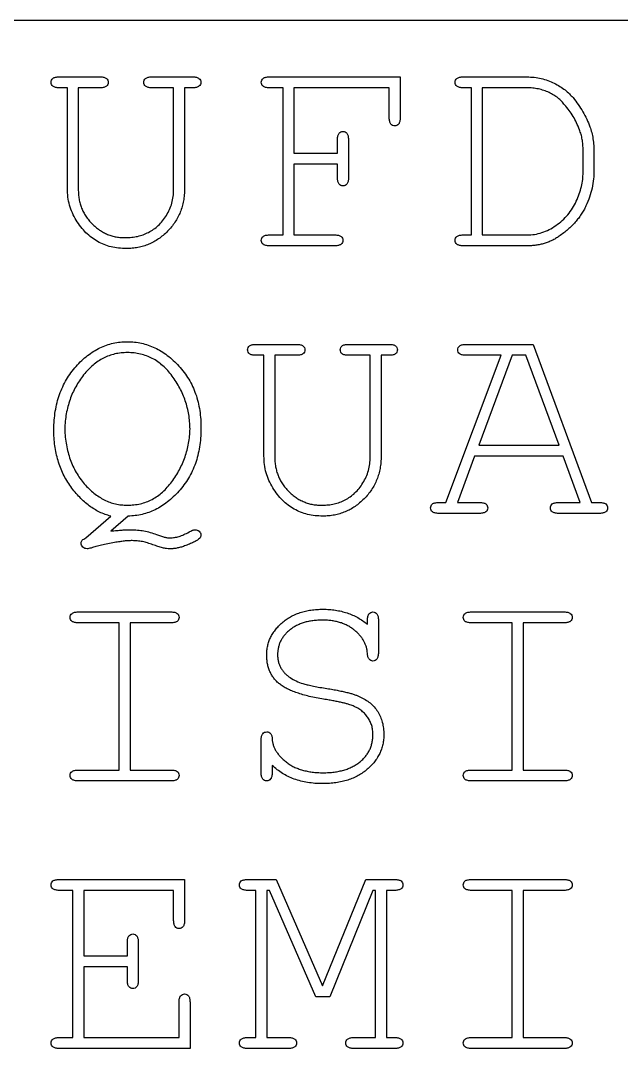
# Model space of a CAD drawing. Header units: millimetres. Extents: x -1 to 183, y -1 to 134.
# Drawn here: x 41.7 to 84.4, y 61 to 134 of the extents above; entities that cross this region are included whole.
import ezdxf

# ---------------------------------------------------------------- set-up
doc = ezdxf.new("R2010")
doc.units = ezdxf.units.MM

msp = doc.modelspace()

# ---------------------------------------------------------------- linework, layer by layer
at = {"color": 7, "linetype": 'Continuous', "lineweight": 25}
for p, q in [((183, 134), (-1, 134)), ((44.442, 130), (47.345, 130)), ((51.023, 130), (53.926, 130)), ((59.374, 130), (68.665, 130)), ((68.665, 130), (68.665, 127.097)), ((73.145, 130), (77.669, 130)), ((45.023, 129.226), (44.442, 129.226)), ((45.023, 122.061), (45.023, 129.226)), ((45.797, 129.226), (45.797, 122.007)), ((47.345, 129.226), (45.797, 129.226)), ((52.571, 129.226), (51.023, 129.226)), ((52.571, 122.007), (52.571, 129.226)), ((53.345, 129.226), (53.345, 122.061)), ((53.926, 129.226), (53.345, 129.226)), ((60.342, 129.226), (59.374, 129.226)), ((60.342, 118.774), (60.342, 129.226)), ((61.116, 129.226), (61.116, 124.581)), ((67.89, 129.226), (61.116, 129.226)), ((67.89, 127.097), (67.89, 129.226)), ((73.726, 129.226), (73.145, 129.226)), ((73.726, 118.774), (73.726, 129.226)), ((74.5, 129.226), (74.5, 118.774)), ((77.669, 129.226), (74.5, 129.226)), ((64.213, 124.581), (64.213, 125.548)), ((64.987, 125.548), (64.987, 122.839)), ((61.116, 124.581), (64.213, 124.581)), ((81.661, 123.208), (81.661, 124.792)), ((82.435, 124.596), (82.435, 123.404)), ((61.116, 123.806), (61.116, 118.774)), ((64.213, 123.806), (61.116, 123.806)), ((64.213, 122.839), (64.213, 123.806)), ((59.374, 118.774), (60.342, 118.774)), ((61.116, 118.774), (64.019, 118.774)), ((73.145, 118.774), (73.726, 118.774)), ((74.5, 118.774), (77.669, 118.774)), ((64.019, 118), (59.374, 118)), ((77.669, 118), (73.145, 118)), ((58.406, 111), (61.31, 111)), ((64.987, 111), (67.89, 111)), ((73.339, 111), (78.12, 111)), ((78.12, 111), (82.269, 99.774)), ((58.987, 110.226), (58.406, 110.226)), ((58.987, 103.061), (58.987, 110.226)), ((59.761, 110.226), (59.761, 103.007)), ((61.31, 110.226), (59.761, 110.226)), ((66.535, 110.226), (64.987, 110.226)), ((66.535, 103.007), (66.535, 110.226)), ((67.31, 110.226), (67.31, 103.061)), ((67.89, 110.226), (67.31, 110.226)), ((71.92, 99.774), (75.828, 110.226)), ((75.828, 110.226), (73.339, 110.226)), ((76.629, 110.226), (74.246, 103.839)), ((77.597, 110.226), (76.629, 110.226)), ((79.959, 103.839), (77.597, 110.226)), ((74.246, 103.839), (79.959, 103.839)), ((73.956, 103.065), (72.728, 99.774)), ((80.243, 103.065), (73.956, 103.065)), ((81.459, 99.774), (80.243, 103.065)), ((71.403, 99.774), (71.92, 99.774)), ((72.728, 99.774), (74.306, 99.774)), ((79.919, 99.774), (81.459, 99.774)), ((82.269, 99.774), (82.823, 99.774)), ((46.323, 97.258), (48.098, 98.806)), ((49.338, 98.806), (48.119, 97.742)), ((74.306, 99), (71.403, 99)), ((82.823, 99), (79.919, 99)), ((45.797, 92), (52.377, 92)), ((73.726, 92), (80.306, 92)), ((66.342, 91.129), (66.342, 91.419)), ((67.116, 91.401), (67.116, 89.115)), ((48.7, 91.226), (45.797, 91.226)), ((48.7, 80.774), (48.7, 91.226)), ((49.474, 91.226), (49.474, 80.774)), ((52.377, 91.226), (49.474, 91.226)), ((76.629, 91.226), (73.726, 91.226)), ((76.629, 80.774), (76.629, 91.226)), ((77.403, 91.226), (77.403, 80.774)), ((80.306, 91.226), (77.403, 91.226)), ((58.794, 80.566), (58.794, 82.909)), ((59.568, 81.104), (59.568, 80.596)), ((45.797, 80.774), (48.7, 80.774)), ((49.474, 80.774), (52.377, 80.774)), ((73.726, 80.774), (76.629, 80.774)), ((77.403, 80.774), (80.306, 80.774)), ((52.377, 80), (45.797, 80)), ((80.306, 80), (73.726, 80)), ((44.442, 73), (53.345, 73)), ((53.345, 73), (53.345, 70.097)), ((57.826, 73), (59.861, 73)), ((59.861, 73), (63.148, 65.455)), ((63.148, 65.455), (66.218, 73)), ((66.218, 73), (68.277, 73)), ((73.726, 73), (80.306, 73)), ((45.41, 72.226), (44.442, 72.226)), ((45.41, 61.774), (45.41, 72.226)), ((46.184, 72.226), (46.184, 67.581)), ((52.571, 72.226), (46.184, 72.226)), ((52.571, 70.097), (52.571, 72.226)), ((58.406, 72.226), (57.826, 72.226)), ((58.406, 61.774), (58.406, 72.226)), ((59.181, 72.226), (59.181, 61.774)), ((59.374, 72.226), (59.181, 72.226)), ((62.665, 64.677), (59.374, 72.226)), ((66.729, 72.226), (63.656, 64.677)), ((66.923, 72.226), (66.729, 72.226)), ((66.923, 61.774), (66.923, 72.226)), ((67.697, 72.226), (67.697, 61.774)), ((68.277, 72.226), (67.697, 72.226)), ((76.629, 72.226), (73.726, 72.226)), ((76.629, 61.774), (76.629, 72.226)), ((77.403, 72.226), (77.403, 61.774)), ((80.306, 72.226), (77.403, 72.226)), ((49.281, 67.581), (49.281, 68.548)), ((50.055, 68.548), (50.055, 65.839)), ((46.184, 67.581), (49.281, 67.581)), ((46.184, 66.806), (46.184, 61.774)), ((49.281, 66.806), (46.184, 66.806)), ((49.281, 65.839), (49.281, 66.806)), ((52.958, 61.774), (52.958, 64.29)), ((53.732, 64.29), (53.732, 61)), ((63.656, 64.677), (62.665, 64.677)), ((44.442, 61.774), (45.41, 61.774)), ((46.184, 61.774), (52.958, 61.774)), ((57.826, 61.774), (58.406, 61.774)), ((59.181, 61.774), (60.729, 61.774)), ((65.374, 61.774), (66.923, 61.774)), ((67.697, 61.774), (68.277, 61.774)), ((73.726, 61.774), (76.629, 61.774)), ((77.403, 61.774), (80.306, 61.774)), ((53.732, 61), (44.442, 61)), ((60.729, 61), (57.826, 61)), ((68.277, 61), (65.374, 61)), ((80.306, 61), (73.726, 61))]:
    msp.add_line(p, q, dxfattribs=at)
for points, knots in [([(44.006, 129.909), (44.03, 129.923), (44.084, 129.955), (44.183, 129.983), (44.305, 129.996), (44.393, 129.999), (44.442, 130)], [0, 0, 0, 0, 0.183017, 0.414226, 0.67787, 1, 1, 1, 1]), ([(47.345, 130), (47.394, 129.999), (47.483, 129.998), (47.606, 129.977), (47.708, 129.945), (47.812, 129.886), (47.908, 129.776), (47.92, 129.667), (47.926, 129.613)], [0, 0, 0, 0, 0.184871, 0.341136, 0.474994, 0.590503, 0.795468, 1, 1, 1, 1]), ([(50.442, 129.613), (50.448, 129.667), (50.46, 129.775), (50.553, 129.887), (50.657, 129.945), (50.761, 129.976), (50.885, 129.998), (50.974, 129.999), (51.023, 130)], [0, 0, 0, 0, 0.204282, 0.406566, 0.521934, 0.65928, 0.815354, 1, 1, 1, 1]), ([(53.926, 130), (53.974, 129.999), (54.064, 129.998), (54.187, 129.977), (54.289, 129.945), (54.393, 129.886), (54.489, 129.776), (54.501, 129.667), (54.506, 129.613)], [0, 0, 0, 0, 0.184871, 0.341136, 0.474994, 0.590503, 0.795468, 1, 1, 1, 1]), ([(58.948, 129.909), (58.971, 129.923), (59.021, 129.955), (59.118, 129.984), (59.239, 129.996), (59.327, 129.999), (59.374, 130)], [0, 0, 0, 0, 0.180528, 0.403103, 0.678554, 1, 1, 1, 1]), ([(72.565, 129.613), (72.571, 129.667), (72.582, 129.775), (72.675, 129.887), (72.78, 129.945), (72.883, 129.976), (73.007, 129.998), (73.097, 129.999), (73.145, 130)], [0, 0, 0, 0, 0.204282, 0.406566, 0.521934, 0.65928, 0.815354, 1, 1, 1, 1]), ([(77.669, 130), (77.843, 129.995), (78.185, 129.986), (78.684, 129.898), (79.16, 129.756), (79.604, 129.559), (80.01, 129.327), (80.375, 129.082), (80.687, 128.816), (80.861, 128.619), (80.945, 128.524)], [0, 0, 0, 0, 0.140626, 0.2764656, 0.4094911, 0.5414701, 0.6690731, 0.7877405, 0.8977317, 1, 1, 1, 1]), ([(43.861, 129.613), (43.868, 129.67), (43.881, 129.786), (43.964, 129.868), (44.006, 129.909)], [0, 0, 0, 0, 0.493165, 1, 1, 1, 1]), ([(44.442, 129.226), (44.393, 129.226), (44.304, 129.227), (44.18, 129.25), (44.077, 129.281), (43.972, 129.339), (43.879, 129.451), (43.867, 129.559), (43.861, 129.613)], [0, 0, 0, 0, 0.184646, 0.34072, 0.478066, 0.593434, 0.795718, 1, 1, 1, 1]), ([(47.926, 129.613), (47.92, 129.559), (47.908, 129.45), (47.812, 129.34), (47.708, 129.281), (47.606, 129.249), (47.483, 129.228), (47.394, 129.226), (47.345, 129.226)], [0, 0, 0, 0, 0.204532, 0.409497, 0.525006, 0.658864, 0.815129, 1, 1, 1, 1]), ([(51.023, 129.226), (50.974, 129.226), (50.885, 129.227), (50.761, 129.25), (50.657, 129.281), (50.553, 129.339), (50.46, 129.451), (50.448, 129.559), (50.442, 129.613)], [0, 0, 0, 0, 0.184646, 0.34072, 0.478066, 0.593434, 0.795718, 1, 1, 1, 1]), ([(54.506, 129.613), (54.501, 129.559), (54.489, 129.45), (54.393, 129.34), (54.289, 129.281), (54.187, 129.249), (54.064, 129.228), (53.974, 129.226), (53.926, 129.226)], [0, 0, 0, 0, 0.204532, 0.409497, 0.525006, 0.658864, 0.815129, 1, 1, 1, 1]), ([(58.794, 129.613), (58.801, 129.67), (58.816, 129.788), (58.903, 129.868), (58.948, 129.909)], [0, 0, 0, 0, 0.488586, 1, 1, 1, 1]), ([(59.374, 129.226), (59.326, 129.226), (59.236, 129.227), (59.112, 129.25), (59.009, 129.281), (58.904, 129.339), (58.811, 129.451), (58.8, 129.559), (58.794, 129.613)], [0, 0, 0, 0, 0.184646, 0.34072, 0.478066, 0.593434, 0.795718, 1, 1, 1, 1]), ([(73.145, 129.226), (73.097, 129.226), (73.007, 129.227), (72.883, 129.25), (72.78, 129.281), (72.675, 129.339), (72.582, 129.451), (72.571, 129.559), (72.565, 129.613)], [0, 0, 0, 0, 0.184646, 0.34072, 0.478066, 0.593434, 0.795718, 1, 1, 1, 1]), ([(80.343, 128.004), (80.276, 128.093), (80.14, 128.274), (79.879, 128.507), (79.579, 128.716), (79.238, 128.894), (78.871, 129.043), (78.483, 129.148), (78.081, 129.214), (77.808, 129.222), (77.669, 129.226)], [0, 0, 0, 0, 0.1094016, 0.2224675, 0.3422025, 0.4691492, 0.5995995, 0.7312668, 0.8638877, 1, 1, 1, 1]), ([(80.945, 128.524), (81.071, 128.361), (81.321, 128.039), (81.645, 127.527), (81.923, 127.004), (82.071, 126.641), (82.145, 126.462)], [0, 0, 0, 0, 0.258747, 0.510148, 0.756871, 1, 1, 1, 1]), ([(81.401, 126.244), (81.336, 126.411), (81.208, 126.739), (80.958, 127.198), (80.677, 127.625), (80.454, 127.878), (80.343, 128.004)], [0, 0, 0, 0, 0.259716, 0.510384, 0.757067, 1, 1, 1, 1]), ([(68.283, 126.516), (68.229, 126.522), (68.121, 126.535), (68.008, 126.627), (67.944, 126.731), (67.915, 126.835), (67.892, 126.959), (67.891, 127.048), (67.89, 127.097)], [0, 0, 0, 0, 0.203271, 0.407546, 0.524301, 0.660967, 0.816269, 1, 1, 1, 1]), ([(68.665, 127.097), (68.664, 127.048), (68.663, 126.959), (68.64, 126.835), (68.61, 126.731), (68.547, 126.629), (68.441, 126.534), (68.336, 126.522), (68.283, 126.516)], [0, 0, 0, 0, 0.186233, 0.34365, 0.482177, 0.600522, 0.80154, 1, 1, 1, 1]), ([(82.145, 126.462), (82.19, 126.325), (82.284, 126.044), (82.37, 125.592), (82.426, 125.105), (82.432, 124.769), (82.435, 124.596)], [0, 0, 0, 0, 0.226854, 0.469092, 0.725704, 1, 1, 1, 1]), ([(64.213, 125.548), (64.213, 125.597), (64.215, 125.686), (64.237, 125.809), (64.268, 125.912), (64.331, 126.015), (64.442, 126.111), (64.552, 126.123), (64.606, 126.129)], [0, 0, 0, 0, 0.183961, 0.339457, 0.472656, 0.589556, 0.796475, 1, 1, 1, 1]), ([(64.606, 126.129), (64.659, 126.123), (64.765, 126.111), (64.869, 126.013), (64.932, 125.912), (64.963, 125.809), (64.985, 125.686), (64.987, 125.597), (64.987, 125.548)], [0, 0, 0, 0, 0.1986974, 0.4024478, 0.5209337, 0.6559392, 0.8135439, 1, 1, 1, 1]), ([(81.661, 124.792), (81.659, 124.925), (81.654, 125.183), (81.604, 125.559), (81.525, 125.913), (81.442, 126.135), (81.401, 126.244)], [0, 0, 0, 0, 0.267183, 0.522, 0.764736, 1, 1, 1, 1]), ([(82.435, 123.404), (82.428, 123.185), (82.414, 122.748), (82.304, 122.098), (82.125, 121.458), (81.916, 120.938), (81.714, 120.531), (81.533, 120.237), (81.331, 119.951), (81.107, 119.672), (80.853, 119.411), (80.582, 119.152), (80.281, 118.908), (80.069, 118.755), (79.962, 118.677)], [0, 0, 0, 0, 0.1181743, 0.2355464, 0.3546788, 0.4759462, 0.5374695, 0.5992038, 0.6624147, 0.7261914, 0.7915728, 0.858886, 0.9284394, 1, 1, 1, 1]), ([(64.606, 122.258), (64.552, 122.264), (64.443, 122.276), (64.331, 122.369), (64.267, 122.473), (64.237, 122.577), (64.214, 122.701), (64.213, 122.79), (64.213, 122.839)], [0, 0, 0, 0, 0.203271, 0.407546, 0.524301, 0.660967, 0.816269, 1, 1, 1, 1]), ([(64.987, 122.839), (64.987, 122.79), (64.986, 122.701), (64.963, 122.577), (64.933, 122.473), (64.87, 122.371), (64.764, 122.276), (64.658, 122.264), (64.606, 122.258)], [0, 0, 0, 0, 0.186233, 0.34365, 0.482177, 0.600522, 0.80154, 1, 1, 1, 1]), ([(77.669, 118.774), (77.852, 118.782), (78.214, 118.798), (78.744, 118.933), (79.257, 119.141), (79.741, 119.438), (80.188, 119.794), (80.584, 120.204), (80.919, 120.664), (81.185, 121.165), (81.394, 121.684), (81.547, 122.199), (81.643, 122.706), (81.655, 123.042), (81.661, 123.208)], [0, 0, 0, 0, 0.082887, 0.164617, 0.247997, 0.334289, 0.421833, 0.507875, 0.593001, 0.680094, 0.765773, 0.847125, 0.924569, 1, 1, 1, 1]), ([(49.208, 117.806), (49.021, 117.812), (48.656, 117.822), (48.125, 117.918), (47.627, 118.077), (47.159, 118.294), (46.728, 118.583), (46.327, 118.931), (45.964, 119.347), (45.638, 119.818), (45.36, 120.332), (45.168, 120.887), (45.044, 121.465), (45.03, 121.861), (45.023, 122.061)], [0, 0, 0, 0, 0.084305, 0.164729, 0.242583, 0.319528, 0.397019, 0.47604, 0.558572, 0.645543, 0.734089, 0.821448, 0.909708, 1, 1, 1, 1]), ([(45.797, 122.007), (45.797, 121.89), (45.799, 121.659), (45.842, 121.319), (45.918, 120.993), (46.025, 120.681), (46.16, 120.379), (46.335, 120.094), (46.539, 119.821), (46.769, 119.562), (47.025, 119.329), (47.293, 119.121), (47.578, 118.952), (47.872, 118.812), (48.179, 118.702), (48.498, 118.626), (48.83, 118.582), (49.055, 118.581), (49.169, 118.581)], [0, 0, 0, 0, 0.065364, 0.128944, 0.19084, 0.252118, 0.313375, 0.375299, 0.438501, 0.503524, 0.568509, 0.6316, 0.692751, 0.753223, 0.813622, 0.874422, 0.936325, 1, 1, 1, 1]), ([(49.169, 118.581), (49.312, 118.585), (49.595, 118.595), (50.01, 118.666), (50.409, 118.785), (50.792, 118.951), (51.155, 119.169), (51.488, 119.446), (51.791, 119.778), (52.061, 120.16), (52.287, 120.582), (52.453, 121.036), (52.552, 121.514), (52.564, 121.841), (52.571, 122.007)], [0, 0, 0, 0, 0.079893, 0.157375, 0.234155, 0.311383, 0.389513, 0.468917, 0.552011, 0.63945, 0.729163, 0.817661, 0.907668, 1, 1, 1, 1]), ([(53.345, 122.061), (53.342, 121.914), (53.336, 121.624), (53.275, 121.198), (53.184, 120.789), (53.05, 120.399), (52.876, 120.029), (52.665, 119.676), (52.421, 119.339), (52.137, 119.027), (51.829, 118.743), (51.503, 118.492), (51.16, 118.278), (50.8, 118.106), (50.424, 117.972), (50.033, 117.875), (49.625, 117.816), (49.348, 117.81), (49.208, 117.806)], [0, 0, 0, 0, 0.066836, 0.131457, 0.194812, 0.256721, 0.318313, 0.380047, 0.442898, 0.507018, 0.571108, 0.632768, 0.693566, 0.753918, 0.813668, 0.87446, 0.936363, 1, 1, 1, 1]), ([(58.794, 118.387), (58.8, 118.441), (58.811, 118.549), (58.904, 118.661), (59.009, 118.719), (59.112, 118.75), (59.236, 118.773), (59.326, 118.774), (59.374, 118.774)], [0, 0, 0, 0, 0.2042822, 0.4065661, 0.5219336, 0.6592799, 0.8153543, 1, 1, 1, 1]), ([(59.374, 118), (59.326, 118.001), (59.236, 118.001), (59.113, 118.024), (59.008, 118.054), (58.905, 118.118), (58.813, 118.229), (58.8, 118.335), (58.794, 118.387)], [0, 0, 0, 0, 0.185116, 0.341587, 0.479283, 0.596917, 0.802731, 1, 1, 1, 1]), ([(64.019, 118.774), (64.068, 118.774), (64.157, 118.772), (64.28, 118.751), (64.382, 118.719), (64.486, 118.66), (64.583, 118.55), (64.594, 118.441), (64.6, 118.387)], [0, 0, 0, 0, 0.184871, 0.341136, 0.474994, 0.590503, 0.795468, 1, 1, 1, 1]), ([(64.6, 118.387), (64.594, 118.335), (64.581, 118.228), (64.486, 118.118), (64.383, 118.055), (64.28, 118.024), (64.157, 118.002), (64.068, 118.001), (64.019, 118)], [0, 0, 0, 0, 0.197517, 0.405997, 0.523779, 0.657983, 0.814651, 1, 1, 1, 1]), ([(72.565, 118.387), (72.571, 118.441), (72.582, 118.549), (72.675, 118.661), (72.78, 118.719), (72.883, 118.75), (73.007, 118.773), (73.097, 118.774), (73.145, 118.774)], [0, 0, 0, 0, 0.204282, 0.406566, 0.521934, 0.65928, 0.815354, 1, 1, 1, 1]), ([(73.145, 118), (73.097, 118.001), (73.007, 118.001), (72.884, 118.024), (72.779, 118.054), (72.676, 118.118), (72.584, 118.229), (72.571, 118.335), (72.565, 118.387)], [0, 0, 0, 0, 0.185116, 0.341587, 0.479283, 0.596917, 0.802731, 1, 1, 1, 1]), ([(79.962, 118.677), (79.879, 118.624), (79.713, 118.516), (79.45, 118.377), (79.176, 118.263), (78.895, 118.164), (78.602, 118.094), (78.3, 118.037), (77.987, 118.008), (77.776, 118.003), (77.669, 118)], [0, 0, 0, 0, 0.122045, 0.244674, 0.366407, 0.48896, 0.612264, 0.738874, 0.867822, 1, 1, 1, 1]), ([(44.055, 104.94), (44.061, 105.165), (44.074, 105.605), (44.154, 106.248), (44.282, 106.86), (44.451, 107.443), (44.678, 107.991), (44.947, 108.51), (45.27, 108.995), (45.634, 109.446), (46.029, 109.854), (46.446, 110.211), (46.878, 110.516), (47.33, 110.761), (47.794, 110.958), (48.276, 111.093), (48.773, 111.179), (49.11, 111.189), (49.281, 111.194)], [0, 0, 0, 0, 0.0746069, 0.1459933, 0.2146233, 0.2815625, 0.3469177, 0.4110513, 0.475198, 0.5396097, 0.6029538, 0.663168, 0.7214889, 0.7778778, 0.8333077, 0.8882152, 0.9434361, 1, 1, 1, 1]), ([(49.281, 111.194), (49.451, 111.188), (49.79, 111.178), (50.289, 111.094), (50.772, 110.956), (51.242, 110.769), (51.693, 110.52), (52.132, 110.223), (52.552, 109.866), (52.954, 109.463), (53.329, 109.022), (53.649, 108.536), (53.924, 108.024), (54.145, 107.479), (54.315, 106.902), (54.431, 106.294), (54.504, 105.657), (54.506, 105.222), (54.506, 105)], [0, 0, 0, 0, 0.0567196, 0.1124231, 0.1678041, 0.223442, 0.2802803, 0.338657, 0.3995481, 0.4630595, 0.5277692, 0.5918133, 0.6559835, 0.7207713, 0.7871569, 0.8554482, 0.9262493, 1, 1, 1, 1]), ([(57.971, 110.909), (57.995, 110.923), (58.048, 110.955), (58.148, 110.983), (58.27, 110.996), (58.358, 110.999), (58.406, 111)], [0, 0, 0, 0, 0.183017, 0.414226, 0.67787, 1, 1, 1, 1]), ([(61.31, 111), (61.358, 110.999), (61.448, 110.998), (61.571, 110.977), (61.673, 110.945), (61.777, 110.886), (61.873, 110.776), (61.885, 110.667), (61.89, 110.613)], [0, 0, 0, 0, 0.184871, 0.341136, 0.474994, 0.590503, 0.795468, 1, 1, 1, 1]), ([(64.406, 110.613), (64.412, 110.667), (64.424, 110.775), (64.517, 110.887), (64.622, 110.945), (64.725, 110.976), (64.849, 110.998), (64.939, 110.999), (64.987, 111)], [0, 0, 0, 0, 0.2042822, 0.4065661, 0.5219336, 0.6592799, 0.8153543, 1, 1, 1, 1]), ([(67.89, 111), (67.939, 110.999), (68.028, 110.998), (68.151, 110.977), (68.253, 110.945), (68.357, 110.886), (68.454, 110.776), (68.465, 110.667), (68.471, 110.613)], [0, 0, 0, 0, 0.184871, 0.341136, 0.474994, 0.590503, 0.795468, 1, 1, 1, 1]), ([(72.758, 110.613), (72.764, 110.667), (72.776, 110.775), (72.869, 110.887), (72.974, 110.945), (73.077, 110.976), (73.201, 110.998), (73.29, 110.999), (73.339, 111)], [0, 0, 0, 0, 0.204282, 0.406566, 0.521934, 0.65928, 0.815354, 1, 1, 1, 1]), ([(49.281, 110.419), (49.13, 110.415), (48.832, 110.407), (48.396, 110.328), (47.977, 110.204), (47.577, 110.03), (47.195, 109.805), (46.832, 109.529), (46.488, 109.205), (46.167, 108.833), (45.874, 108.428), (45.612, 108), (45.388, 107.551), (45.199, 107.081), (45.052, 106.588), (44.936, 106.077), (44.86, 105.545), (44.839, 105.184), (44.829, 105)], [0, 0, 0, 0, 0.058241, 0.115287, 0.171103, 0.226865, 0.283899, 0.342135, 0.40316, 0.466792, 0.531905, 0.596368, 0.660953, 0.726113, 0.792173, 0.859783, 0.928782, 1, 1, 1, 1]), ([(53.732, 105), (53.726, 105.173), (53.713, 105.514), (53.649, 106.019), (53.545, 106.51), (53.407, 106.989), (53.227, 107.452), (53.011, 107.902), (52.759, 108.339), (52.472, 108.757), (52.159, 109.147), (51.817, 109.489), (51.447, 109.774), (51.06, 110.013), (50.646, 110.196), (50.212, 110.327), (49.753, 110.403), (49.44, 110.414), (49.281, 110.419)], [0, 0, 0, 0, 0.066664, 0.131803, 0.196245, 0.260309, 0.324149, 0.388053, 0.452759, 0.518844, 0.583598, 0.645537, 0.705187, 0.763542, 0.821055, 0.879188, 0.93839, 1, 1, 1, 1]), ([(57.826, 110.613), (57.832, 110.67), (57.845, 110.786), (57.929, 110.868), (57.971, 110.909)], [0, 0, 0, 0, 0.493165, 1, 1, 1, 1]), ([(58.406, 110.226), (58.358, 110.226), (58.268, 110.227), (58.145, 110.25), (58.041, 110.281), (57.937, 110.339), (57.844, 110.451), (57.832, 110.559), (57.826, 110.613)], [0, 0, 0, 0, 0.184646, 0.34072, 0.478066, 0.593434, 0.795718, 1, 1, 1, 1]), ([(61.89, 110.613), (61.885, 110.559), (61.873, 110.45), (61.777, 110.34), (61.673, 110.281), (61.571, 110.249), (61.448, 110.228), (61.358, 110.226), (61.31, 110.226)], [0, 0, 0, 0, 0.204532, 0.409497, 0.525006, 0.658864, 0.815129, 1, 1, 1, 1]), ([(64.987, 110.226), (64.939, 110.226), (64.849, 110.227), (64.725, 110.25), (64.622, 110.281), (64.517, 110.339), (64.424, 110.451), (64.412, 110.559), (64.406, 110.613)], [0, 0, 0, 0, 0.184646, 0.34072, 0.478066, 0.593434, 0.795718, 1, 1, 1, 1]), ([(68.471, 110.613), (68.465, 110.559), (68.454, 110.45), (68.357, 110.34), (68.253, 110.281), (68.151, 110.249), (68.028, 110.228), (67.939, 110.226), (67.89, 110.226)], [0, 0, 0, 0, 0.204532, 0.409497, 0.525006, 0.658864, 0.815129, 1, 1, 1, 1]), ([(73.339, 110.226), (73.29, 110.226), (73.201, 110.227), (73.077, 110.25), (72.974, 110.281), (72.869, 110.339), (72.776, 110.451), (72.764, 110.559), (72.758, 110.613)], [0, 0, 0, 0, 0.184646, 0.34072, 0.478066, 0.593434, 0.795718, 1, 1, 1, 1]), ([(48.098, 98.806), (47.964, 98.845), (47.695, 98.922), (47.307, 99.089), (46.931, 99.291), (46.57, 99.537), (46.217, 99.816), (45.886, 100.145), (45.56, 100.504), (45.255, 100.902), (44.97, 101.327), (44.726, 101.782), (44.519, 102.257), (44.349, 102.752), (44.216, 103.269), (44.124, 103.808), (44.064, 104.367), (44.058, 104.747), (44.055, 104.94)], [0, 0, 0, 0, 0.053017, 0.106305, 0.160366, 0.215367, 0.272395, 0.331256, 0.392639, 0.456625, 0.521945, 0.587333, 0.652608, 0.718716, 0.786443, 0.855368, 0.926702, 1, 1, 1, 1]), ([(44.829, 105), (44.839, 104.805), (44.859, 104.423), (44.939, 103.865), (45.057, 103.334), (45.21, 102.83), (45.403, 102.353), (45.639, 101.907), (45.908, 101.484), (46.215, 101.094), (46.549, 100.743), (46.896, 100.431), (47.262, 100.17), (47.638, 99.953), (48.028, 99.784), (48.433, 99.666), (48.853, 99.595), (49.137, 99.585), (49.281, 99.581)], [0, 0, 0, 0, 0.075457, 0.147945, 0.217884, 0.285625, 0.351761, 0.416494, 0.480877, 0.545334, 0.608246, 0.668208, 0.725798, 0.781536, 0.835881, 0.889946, 0.94452, 1, 1, 1, 1]), ([(49.281, 99.581), (49.438, 99.586), (49.748, 99.597), (50.202, 99.673), (50.632, 99.805), (51.041, 99.987), (51.427, 100.223), (51.793, 100.509), (52.131, 100.851), (52.446, 101.237), (52.732, 101.655), (52.983, 102.093), (53.204, 102.542), (53.384, 103.007), (53.528, 103.486), (53.631, 103.979), (53.708, 104.485), (53.724, 104.827), (53.732, 105)], [0, 0, 0, 0, 0.060968, 0.119917, 0.177433, 0.234718, 0.292666, 0.352142, 0.413942, 0.478538, 0.544771, 0.60962, 0.673837, 0.738323, 0.802266, 0.867314, 0.933142, 1, 1, 1, 1]), ([(54.506, 105), (54.502, 104.781), (54.493, 104.351), (54.42, 103.72), (54.296, 103.121), (54.126, 102.549), (53.906, 102.008), (53.635, 101.495), (53.311, 101.017), (52.949, 100.569), (52.553, 100.166), (52.141, 99.807), (51.709, 99.508), (51.265, 99.255), (50.803, 99.062), (50.329, 98.918), (49.838, 98.828), (49.506, 98.814), (49.338, 98.806)], [0, 0, 0, 0, 0.0734563, 0.1442851, 0.2126852, 0.2787189, 0.3441127, 0.4084257, 0.4727876, 0.5377177, 0.6015879, 0.6622757, 0.7208331, 0.7774784, 0.8332687, 0.8883833, 0.9437226, 1, 1, 1, 1]), ([(63.173, 98.806), (62.986, 98.812), (62.621, 98.822), (62.089, 98.918), (61.592, 99.077), (61.124, 99.294), (60.693, 99.583), (60.291, 99.931), (59.928, 100.347), (59.602, 100.818), (59.325, 101.332), (59.132, 101.887), (59.009, 102.465), (58.994, 102.861), (58.987, 103.061)], [0, 0, 0, 0, 0.0843053, 0.164729, 0.2425834, 0.3195282, 0.3970187, 0.4760399, 0.5585717, 0.6455427, 0.7340886, 0.8214479, 0.9097081, 1, 1, 1, 1]), ([(59.761, 103.007), (59.762, 102.89), (59.763, 102.659), (59.806, 102.319), (59.883, 101.993), (59.989, 101.681), (60.124, 101.379), (60.3, 101.094), (60.503, 100.821), (60.734, 100.562), (60.99, 100.329), (61.258, 100.121), (61.542, 99.952), (61.837, 99.812), (62.143, 99.702), (62.463, 99.626), (62.794, 99.582), (63.019, 99.581), (63.133, 99.581)], [0, 0, 0, 0, 0.065364, 0.128944, 0.19084, 0.252118, 0.313375, 0.375299, 0.438501, 0.503524, 0.568509, 0.6316, 0.692751, 0.753223, 0.813622, 0.874422, 0.936325, 1, 1, 1, 1]), ([(63.133, 99.581), (63.277, 99.585), (63.559, 99.595), (63.975, 99.666), (64.374, 99.785), (64.757, 99.951), (65.119, 100.169), (65.453, 100.446), (65.755, 100.778), (66.026, 101.16), (66.251, 101.582), (66.418, 102.036), (66.516, 102.514), (66.529, 102.841), (66.535, 103.007)], [0, 0, 0, 0, 0.079893, 0.157375, 0.234155, 0.311383, 0.389513, 0.468917, 0.552011, 0.63945, 0.729163, 0.817661, 0.907668, 1, 1, 1, 1]), ([(67.31, 103.061), (67.307, 102.914), (67.301, 102.624), (67.24, 102.198), (67.149, 101.789), (67.014, 101.399), (66.841, 101.029), (66.63, 100.676), (66.386, 100.339), (66.101, 100.027), (65.794, 99.743), (65.467, 99.492), (65.125, 99.278), (64.764, 99.106), (64.388, 98.972), (63.997, 98.875), (63.59, 98.816), (63.313, 98.81), (63.173, 98.806)], [0, 0, 0, 0, 0.0668355, 0.1314573, 0.1948122, 0.2567208, 0.3183126, 0.3800469, 0.4428979, 0.5070176, 0.5711079, 0.6327676, 0.6935662, 0.7539177, 0.8136681, 0.8744599, 0.9363634, 1, 1, 1, 1]), ([(70.823, 99.387), (70.829, 99.441), (70.841, 99.549), (70.933, 99.661), (71.038, 99.719), (71.141, 99.75), (71.265, 99.773), (71.355, 99.774), (71.403, 99.774)], [0, 0, 0, 0, 0.204282, 0.406566, 0.521934, 0.65928, 0.815354, 1, 1, 1, 1]), ([(71.403, 99), (71.355, 99.001), (71.265, 99.001), (71.142, 99.024), (71.037, 99.054), (70.934, 99.118), (70.842, 99.229), (70.829, 99.335), (70.823, 99.387)], [0, 0, 0, 0, 0.185116, 0.341587, 0.479283, 0.596917, 0.802731, 1, 1, 1, 1]), ([(74.306, 99.774), (74.355, 99.774), (74.444, 99.772), (74.567, 99.751), (74.669, 99.719), (74.773, 99.66), (74.87, 99.55), (74.881, 99.441), (74.887, 99.387)], [0, 0, 0, 0, 0.184871, 0.341136, 0.474994, 0.590503, 0.795468, 1, 1, 1, 1]), ([(74.887, 99.387), (74.881, 99.335), (74.868, 99.228), (74.773, 99.118), (74.67, 99.055), (74.567, 99.024), (74.445, 99.002), (74.355, 99.001), (74.306, 99)], [0, 0, 0, 0, 0.197517, 0.405997, 0.523779, 0.657983, 0.814651, 1, 1, 1, 1]), ([(79.339, 99.387), (79.345, 99.441), (79.357, 99.549), (79.45, 99.661), (79.553, 99.719), (79.656, 99.751), (79.78, 99.772), (79.871, 99.773), (79.919, 99.774)], [0, 0, 0, 0, 0.204255, 0.406511, 0.521863, 0.655539, 0.815379, 1, 1, 1, 1]), ([(79.919, 99), (79.871, 99.001), (79.78, 99.002), (79.656, 99.023), (79.553, 99.055), (79.45, 99.118), (79.358, 99.229), (79.345, 99.335), (79.339, 99.387)], [0, 0, 0, 0, 0.18509, 0.345337, 0.479354, 0.596972, 0.802758, 1, 1, 1, 1]), ([(82.823, 99.774), (82.871, 99.774), (82.961, 99.772), (83.084, 99.751), (83.186, 99.719), (83.29, 99.66), (83.386, 99.55), (83.397, 99.441), (83.403, 99.387)], [0, 0, 0, 0, 0.184871, 0.341136, 0.474994, 0.590503, 0.795468, 1, 1, 1, 1]), ([(83.403, 99.387), (83.397, 99.335), (83.384, 99.228), (83.289, 99.118), (83.186, 99.055), (83.083, 99.024), (82.961, 99.002), (82.871, 99.001), (82.823, 99)], [0, 0, 0, 0, 0.197517, 0.405997, 0.523779, 0.657983, 0.814651, 1, 1, 1, 1]), ([(48.119, 97.742), (48.257, 97.757), (48.52, 97.785), (48.896, 97.815), (49.234, 97.835), (49.447, 97.837), (49.547, 97.839)], [0, 0, 0, 0, 0.290966, 0.553809, 0.790786, 1, 1, 1, 1]), ([(49.547, 97.839), (49.699, 97.835), (50.004, 97.827), (50.459, 97.76), (50.91, 97.656), (51.202, 97.552), (51.349, 97.5)], [0, 0, 0, 0, 0.247945, 0.496384, 0.745839, 1, 1, 1, 1]), ([(53.663, 97.678), (53.708, 97.702), (53.79, 97.745), (53.905, 97.797), (53.998, 97.832), (54.056, 97.837), (54.08, 97.839)], [0, 0, 0, 0, 0.339343, 0.618873, 0.837592, 1, 1, 1, 1]), ([(54.08, 97.839), (54.138, 97.834), (54.248, 97.825), (54.39, 97.742), (54.491, 97.615), (54.501, 97.511), (54.506, 97.458)], [0, 0, 0, 0, 0.269241, 0.515946, 0.753295, 1, 1, 1, 1]), ([(45.99, 96.91), (45.995, 96.942), (46.005, 97.012), (46.078, 97.104), (46.184, 97.19), (46.273, 97.234), (46.323, 97.258)], [0, 0, 0, 0, 0.190263, 0.409496, 0.673186, 1, 1, 1, 1]), ([(51.349, 97.5), (51.448, 97.463), (51.631, 97.395), (51.891, 97.32), (52.115, 97.269), (52.254, 97.262), (52.317, 97.258)], [0, 0, 0, 0, 0.314076, 0.584382, 0.812267, 1, 1, 1, 1]), ([(52.317, 97.258), (52.421, 97.264), (52.638, 97.276), (52.967, 97.361), (53.315, 97.491), (53.543, 97.614), (53.663, 97.678)], [0, 0, 0, 0, 0.219548, 0.455433, 0.714154, 1, 1, 1, 1]), ([(54.404, 97.222), (54.357, 97.182), (54.249, 97.089), (54.033, 96.971), (53.752, 96.841), (53.54, 96.757), (53.424, 96.711)], [0, 0, 0, 0, 0.16453, 0.385364, 0.661811, 1, 1, 1, 1]), ([(54.506, 97.458), (54.503, 97.414), (54.495, 97.323), (54.434, 97.256), (54.404, 97.222)], [0, 0, 0, 0, 0.490523, 1, 1, 1, 1]), ([(46.414, 96.484), (46.358, 96.49), (46.248, 96.501), (46.106, 96.592), (46.004, 96.734), (45.995, 96.85), (45.99, 96.91)], [0, 0, 0, 0, 0.248029, 0.487395, 0.734187, 1, 1, 1, 1]), ([(46.71, 96.541), (46.652, 96.525), (46.555, 96.498), (46.454, 96.488), (46.414, 96.484)], [0, 0, 0, 0, 0.596794, 1, 1, 1, 1]), ([(48.379, 96.928), (48.215, 96.897), (47.902, 96.837), (47.459, 96.741), (47.066, 96.645), (46.824, 96.574), (46.71, 96.541)], [0, 0, 0, 0, 0.293013, 0.558388, 0.792835, 1, 1, 1, 1]), ([(49.625, 97.065), (49.537, 97.062), (49.349, 97.058), (49.052, 97.032), (48.725, 96.99), (48.498, 96.95), (48.379, 96.928)], [0, 0, 0, 0, 0.21219, 0.4491408, 0.7115822, 1, 1, 1, 1]), ([(52.293, 96.484), (52.214, 96.488), (52.041, 96.497), (51.762, 96.557), (51.441, 96.647), (51.093, 96.777), (50.727, 96.906), (50.354, 96.996), (49.988, 97.054), (49.746, 97.061), (49.625, 97.065)], [0, 0, 0, 0, 0.086223, 0.189546, 0.310965, 0.450053, 0.595393, 0.734935, 0.868675, 1, 1, 1, 1]), ([(53.424, 96.711), (53.329, 96.675), (53.143, 96.607), (52.857, 96.538), (52.574, 96.494), (52.386, 96.487), (52.293, 96.484)], [0, 0, 0, 0, 0.262209, 0.51199, 0.759777, 1, 1, 1, 1]), ([(45.216, 91.613), (45.222, 91.667), (45.234, 91.775), (45.327, 91.887), (45.432, 91.945), (45.535, 91.976), (45.659, 91.998), (45.748, 91.999), (45.797, 92)], [0, 0, 0, 0, 0.204282, 0.406566, 0.521934, 0.65928, 0.815354, 1, 1, 1, 1]), ([(52.377, 92), (52.426, 91.999), (52.515, 91.998), (52.638, 91.977), (52.74, 91.945), (52.844, 91.886), (52.941, 91.776), (52.952, 91.667), (52.958, 91.613)], [0, 0, 0, 0, 0.184871, 0.341136, 0.474994, 0.590503, 0.795468, 1, 1, 1, 1]), ([(59.181, 88.949), (59.184, 89.058), (59.191, 89.273), (59.245, 89.59), (59.328, 89.897), (59.452, 90.19), (59.605, 90.471), (59.796, 90.74), (60.021, 90.997), (60.277, 91.242), (60.563, 91.463), (60.871, 91.662), (61.205, 91.824), (61.556, 91.963), (61.933, 92.063), (62.33, 92.139), (62.75, 92.185), (63.037, 92.191), (63.185, 92.194)], [0, 0, 0, 0, 0.056916, 0.112366, 0.167516, 0.222239, 0.27805, 0.334693, 0.393994, 0.455776, 0.519139, 0.582782, 0.646789, 0.712259, 0.779915, 0.85009, 0.923131, 1, 1, 1, 1]), ([(63.185, 92.194), (63.335, 92.191), (63.632, 92.187), (64.067, 92.132), (64.488, 92.053), (64.89, 91.932), (65.281, 91.786), (65.651, 91.599), (66.01, 91.386), (66.231, 91.215), (66.342, 91.129)], [0, 0, 0, 0, 0.132647, 0.26166, 0.386774, 0.510093, 0.63204, 0.754198, 0.875967, 1, 1, 1, 1]), ([(66.342, 91.419), (66.343, 91.468), (66.344, 91.557), (66.365, 91.68), (66.397, 91.782), (66.456, 91.886), (66.566, 91.983), (66.675, 91.994), (66.729, 92)], [0, 0, 0, 0, 0.1848712, 0.3411362, 0.4749942, 0.5905026, 0.7954683, 1, 1, 1, 1]), ([(66.729, 92), (66.783, 91.994), (66.893, 91.983), (67.003, 91.883), (67.061, 91.776), (67.093, 91.67), (67.114, 91.543), (67.115, 91.451), (67.116, 91.401)], [0, 0, 0, 0, 0.200342, 0.403535, 0.519958, 0.654655, 0.81515, 1, 1, 1, 1]), ([(73.145, 91.613), (73.151, 91.667), (73.163, 91.775), (73.256, 91.887), (73.361, 91.945), (73.464, 91.976), (73.588, 91.998), (73.677, 91.999), (73.726, 92)], [0, 0, 0, 0, 0.204282, 0.406566, 0.521934, 0.65928, 0.815354, 1, 1, 1, 1]), ([(80.306, 92), (80.355, 91.999), (80.444, 91.998), (80.567, 91.977), (80.669, 91.945), (80.773, 91.886), (80.87, 91.776), (80.881, 91.667), (80.887, 91.613)], [0, 0, 0, 0, 0.184871, 0.341136, 0.474994, 0.590503, 0.795468, 1, 1, 1, 1]), ([(45.797, 91.226), (45.748, 91.226), (45.659, 91.227), (45.535, 91.25), (45.432, 91.281), (45.327, 91.339), (45.234, 91.451), (45.222, 91.559), (45.216, 91.613)], [0, 0, 0, 0, 0.184646, 0.34072, 0.478066, 0.593434, 0.795718, 1, 1, 1, 1]), ([(52.958, 91.613), (52.952, 91.559), (52.941, 91.45), (52.844, 91.34), (52.74, 91.281), (52.638, 91.249), (52.515, 91.228), (52.426, 91.226), (52.377, 91.226)], [0, 0, 0, 0, 0.204532, 0.409497, 0.525006, 0.658864, 0.815129, 1, 1, 1, 1]), ([(63.164, 91.419), (63.043, 91.417), (62.81, 91.411), (62.469, 91.382), (62.147, 91.328), (61.845, 91.248), (61.559, 91.154), (61.294, 91.031), (61.048, 90.889), (60.821, 90.727), (60.621, 90.544), (60.44, 90.355), (60.29, 90.15), (60.169, 89.933), (60.07, 89.706), (60.006, 89.464), (59.96, 89.213), (59.957, 89.042), (59.955, 88.955)], [0, 0, 0, 0, 0.079482, 0.154544, 0.226316, 0.29529, 0.361575, 0.425495, 0.488009, 0.549702, 0.609739, 0.667357, 0.722767, 0.777166, 0.831599, 0.886341, 0.942529, 1, 1, 1, 1]), ([(66.342, 89.067), (66.335, 89.141), (66.32, 89.291), (66.267, 89.51), (66.191, 89.724), (66.088, 89.932), (65.958, 90.134), (65.805, 90.33), (65.623, 90.517), (65.424, 90.701), (65.201, 90.87), (64.959, 91.019), (64.7, 91.143), (64.425, 91.243), (64.134, 91.321), (63.826, 91.379), (63.5, 91.412), (63.277, 91.417), (63.164, 91.419)], [0, 0, 0, 0, 0.051857, 0.103321, 0.155028, 0.208538, 0.262959, 0.320433, 0.379971, 0.443002, 0.507559, 0.57282, 0.638469, 0.705153, 0.77434, 0.846517, 0.921343, 1, 1, 1, 1]), ([(73.726, 91.226), (73.677, 91.226), (73.588, 91.227), (73.464, 91.25), (73.361, 91.281), (73.256, 91.339), (73.163, 91.451), (73.151, 91.559), (73.145, 91.613)], [0, 0, 0, 0, 0.184646, 0.34072, 0.478066, 0.593434, 0.795718, 1, 1, 1, 1]), ([(80.887, 91.613), (80.881, 91.559), (80.87, 91.45), (80.773, 91.34), (80.669, 91.281), (80.567, 91.249), (80.444, 91.228), (80.355, 91.226), (80.306, 91.226)], [0, 0, 0, 0, 0.204532, 0.409497, 0.525006, 0.658864, 0.815129, 1, 1, 1, 1]), ([(66.729, 88.516), (66.677, 88.522), (66.573, 88.535), (66.464, 88.625), (66.408, 88.724), (66.37, 88.82), (66.352, 88.937), (66.345, 89.021), (66.342, 89.067)], [0, 0, 0, 0, 0.205908, 0.411934, 0.529194, 0.662891, 0.818297, 1, 1, 1, 1]), ([(67.116, 89.115), (67.115, 89.065), (67.114, 88.973), (67.093, 88.846), (67.06, 88.74), (67.003, 88.633), (66.892, 88.537), (66.783, 88.523), (66.729, 88.516)], [0, 0, 0, 0, 0.185149, 0.345903, 0.480818, 0.597428, 0.798519, 1, 1, 1, 1]), ([(60.097, 86.883), (60.024, 86.945), (59.878, 87.067), (59.691, 87.281), (59.532, 87.512), (59.405, 87.763), (59.304, 88.031), (59.232, 88.319), (59.189, 88.628), (59.184, 88.84), (59.181, 88.949)], [0, 0, 0, 0, 0.1225265, 0.2432308, 0.362099, 0.4810233, 0.6023403, 0.7288215, 0.8604415, 1, 1, 1, 1]), ([(59.955, 88.955), (59.958, 88.871), (59.963, 88.706), (60.01, 88.464), (60.086, 88.233), (60.191, 88.015), (60.326, 87.816), (60.477, 87.632), (60.652, 87.472), (60.91, 87.279), (61.28, 87.086), (61.687, 86.927), (62.069, 86.827), (62.43, 86.746), (62.863, 86.662), (63.176, 86.609), (63.345, 86.581)], [0, 0, 0, 0, 0.055163, 0.108508, 0.161585, 0.214695, 0.267318, 0.319131, 0.370767, 0.422911, 0.530973, 0.643951, 0.709932, 0.790884, 0.887553, 1, 1, 1, 1]), ([(63.227, 85.806), (63.049, 85.836), (62.706, 85.894), (62.213, 86), (61.759, 86.117), (61.347, 86.247), (60.975, 86.386), (60.643, 86.535), (60.349, 86.696), (60.178, 86.823), (60.097, 86.883)], [0, 0, 0, 0, 0.16175, 0.312645, 0.452924, 0.582024, 0.700035, 0.809399, 0.909092, 1, 1, 1, 1]), ([(63.345, 86.581), (63.49, 86.558), (63.768, 86.515), (64.166, 86.443), (64.526, 86.365), (64.851, 86.296), (65.138, 86.22), (65.388, 86.141), (65.603, 86.065), (65.73, 86.006), (65.789, 85.979)], [0, 0, 0, 0, 0.174713, 0.334277, 0.479963, 0.612514, 0.729051, 0.833258, 0.923848, 1, 1, 1, 1]), ([(65.323, 85.326), (65.277, 85.344), (65.174, 85.385), (65.001, 85.443), (64.792, 85.499), (64.546, 85.556), (64.266, 85.616), (63.951, 85.68), (63.6, 85.742), (63.355, 85.784), (63.227, 85.806)], [0, 0, 0, 0, 0.069353, 0.15371, 0.254192, 0.371003, 0.504561, 0.653524, 0.819036, 1, 1, 1, 1]), ([(65.789, 85.979), (65.923, 85.915), (66.184, 85.79), (66.536, 85.546), (66.834, 85.258), (67.077, 84.928), (67.268, 84.563), (67.406, 84.166), (67.488, 83.738), (67.498, 83.442), (67.503, 83.29)], [0, 0, 0, 0, 0.1310594, 0.2558391, 0.3761517, 0.495866, 0.6165868, 0.7382796, 0.8661523, 1, 1, 1, 1]), ([(66.729, 83.296), (66.725, 83.406), (66.718, 83.621), (66.651, 83.934), (66.535, 84.226), (66.382, 84.501), (66.178, 84.749), (65.938, 84.977), (65.647, 85.17), (65.433, 85.273), (65.323, 85.326)], [0, 0, 0, 0, 0.124657, 0.245969, 0.363397, 0.482547, 0.603788, 0.728466, 0.860403, 1, 1, 1, 1]), ([(58.794, 82.909), (58.794, 82.958), (58.795, 83.047), (58.817, 83.17), (58.848, 83.272), (58.908, 83.373), (59.018, 83.466), (59.126, 83.478), (59.181, 83.484)], [0, 0, 0, 0, 0.185941, 0.34311, 0.477742, 0.590583, 0.794285, 1, 1, 1, 1]), ([(59.181, 83.484), (59.233, 83.478), (59.335, 83.468), (59.443, 83.386), (59.506, 83.296), (59.538, 83.207), (59.563, 83.101), (59.566, 83.023), (59.568, 82.982)], [0, 0, 0, 0, 0.21651, 0.426295, 0.545261, 0.672998, 0.825444, 1, 1, 1, 1]), ([(67.503, 83.29), (67.5, 83.172), (67.493, 82.939), (67.438, 82.594), (67.342, 82.265), (67.217, 81.946), (67.046, 81.645), (66.844, 81.353), (66.6, 81.079), (66.325, 80.819), (66.022, 80.58), (65.686, 80.374), (65.325, 80.199), (64.94, 80.053), (64.529, 79.941), (64.092, 79.864), (63.63, 79.814), (63.314, 79.809), (63.151, 79.806)], [0, 0, 0, 0, 0.05688, 0.112434, 0.167454, 0.221909, 0.276895, 0.333733, 0.39256, 0.45335, 0.515606, 0.578393, 0.642666, 0.708583, 0.776545, 0.847589, 0.921795, 1, 1, 1, 1]), ([(63.194, 80.581), (63.327, 80.583), (63.587, 80.587), (63.964, 80.625), (64.321, 80.681), (64.657, 80.762), (64.97, 80.868), (65.262, 80.998), (65.532, 81.153), (65.781, 81.328), (66.003, 81.523), (66.197, 81.734), (66.361, 81.959), (66.499, 82.198), (66.601, 82.455), (66.674, 82.724), (66.721, 83.005), (66.726, 83.198), (66.729, 83.296)], [0, 0, 0, 0, 0.079794, 0.15567, 0.22729, 0.296315, 0.362045, 0.425603, 0.487583, 0.54827, 0.607783, 0.664238, 0.71959, 0.774525, 0.829279, 0.884393, 0.941312, 1, 1, 1, 1]), ([(59.568, 82.982), (59.575, 82.907), (59.59, 82.757), (59.645, 82.535), (59.73, 82.318), (59.848, 82.109), (59.99, 81.903), (60.161, 81.701), (60.363, 81.509), (60.587, 81.318), (60.839, 81.145), (61.114, 80.991), (61.411, 80.866), (61.727, 80.763), (62.064, 80.682), (62.422, 80.62), (62.801, 80.588), (63.061, 80.583), (63.194, 80.581)], [0, 0, 0, 0, 0.047286, 0.09498, 0.143393, 0.19336, 0.245795, 0.300701, 0.359018, 0.42115, 0.485902, 0.55121, 0.618843, 0.688249, 0.760713, 0.836632, 0.91623, 1, 1, 1, 1]), ([(63.151, 79.806), (62.969, 79.81), (62.613, 79.818), (62.093, 79.88), (61.6, 79.979), (61.136, 80.12), (60.701, 80.307), (60.293, 80.528), (59.911, 80.791), (59.682, 80.999), (59.568, 81.104)], [0, 0, 0, 0, 0.140105, 0.273273, 0.401151, 0.524952, 0.645204, 0.763233, 0.881032, 1, 1, 1, 1]), ([(45.216, 80.387), (45.222, 80.441), (45.234, 80.549), (45.327, 80.661), (45.432, 80.719), (45.535, 80.75), (45.659, 80.773), (45.748, 80.774), (45.797, 80.774)], [0, 0, 0, 0, 0.204282, 0.406566, 0.521934, 0.65928, 0.815354, 1, 1, 1, 1]), ([(45.797, 80), (45.748, 80.001), (45.659, 80.001), (45.535, 80.024), (45.431, 80.054), (45.327, 80.118), (45.236, 80.229), (45.223, 80.335), (45.216, 80.387)], [0, 0, 0, 0, 0.1851155, 0.341587, 0.4792827, 0.5969167, 0.8027312, 1, 1, 1, 1]), ([(52.377, 80.774), (52.426, 80.774), (52.515, 80.772), (52.638, 80.751), (52.74, 80.719), (52.844, 80.66), (52.941, 80.55), (52.952, 80.441), (52.958, 80.387)], [0, 0, 0, 0, 0.184871, 0.341136, 0.474994, 0.590503, 0.795468, 1, 1, 1, 1]), ([(52.958, 80.387), (52.952, 80.335), (52.939, 80.228), (52.844, 80.118), (52.741, 80.055), (52.638, 80.024), (52.515, 80.002), (52.426, 80.001), (52.377, 80)], [0, 0, 0, 0, 0.1975173, 0.4059967, 0.523779, 0.6579826, 0.8146513, 1, 1, 1, 1]), ([(59.181, 80), (59.129, 80.007), (59.023, 80.02), (58.911, 80.108), (58.849, 80.21), (58.817, 80.311), (58.796, 80.432), (58.794, 80.519), (58.794, 80.566)], [0, 0, 0, 0, 0.200756, 0.407808, 0.527521, 0.660211, 0.819448, 1, 1, 1, 1]), ([(59.568, 80.596), (59.567, 80.546), (59.566, 80.454), (59.545, 80.327), (59.512, 80.221), (59.455, 80.114), (59.344, 80.018), (59.235, 80.006), (59.181, 80)], [0, 0, 0, 0, 0.1853, 0.346185, 0.48121, 0.597916, 0.799171, 1, 1, 1, 1]), ([(73.145, 80.387), (73.151, 80.441), (73.163, 80.549), (73.256, 80.661), (73.361, 80.719), (73.464, 80.75), (73.588, 80.773), (73.677, 80.774), (73.726, 80.774)], [0, 0, 0, 0, 0.204282, 0.406566, 0.521934, 0.65928, 0.815354, 1, 1, 1, 1]), ([(73.726, 80), (73.677, 80.001), (73.588, 80.001), (73.464, 80.024), (73.36, 80.054), (73.256, 80.118), (73.165, 80.229), (73.152, 80.335), (73.145, 80.387)], [0, 0, 0, 0, 0.185116, 0.341587, 0.479283, 0.596917, 0.802731, 1, 1, 1, 1]), ([(80.306, 80.774), (80.355, 80.774), (80.444, 80.772), (80.567, 80.751), (80.669, 80.719), (80.773, 80.66), (80.87, 80.55), (80.881, 80.441), (80.887, 80.387)], [0, 0, 0, 0, 0.184871, 0.341136, 0.474994, 0.590503, 0.795468, 1, 1, 1, 1]), ([(80.887, 80.387), (80.881, 80.335), (80.868, 80.228), (80.773, 80.118), (80.67, 80.055), (80.567, 80.024), (80.445, 80.002), (80.355, 80.001), (80.306, 80)], [0, 0, 0, 0, 0.1975173, 0.4059967, 0.523779, 0.6579826, 0.8146513, 1, 1, 1, 1]), ([(43.861, 72.613), (43.867, 72.667), (43.879, 72.775), (43.972, 72.887), (44.077, 72.945), (44.18, 72.976), (44.304, 72.998), (44.393, 72.999), (44.442, 73)], [0, 0, 0, 0, 0.204282, 0.406566, 0.521934, 0.65928, 0.815354, 1, 1, 1, 1]), ([(57.245, 72.613), (57.251, 72.667), (57.263, 72.775), (57.356, 72.887), (57.461, 72.945), (57.564, 72.976), (57.688, 72.998), (57.777, 72.999), (57.826, 73)], [0, 0, 0, 0, 0.204282, 0.406566, 0.521934, 0.65928, 0.815354, 1, 1, 1, 1]), ([(73.145, 72.613), (73.151, 72.667), (73.163, 72.775), (73.256, 72.887), (73.361, 72.945), (73.464, 72.976), (73.588, 72.998), (73.677, 72.999), (73.726, 73)], [0, 0, 0, 0, 0.204282, 0.406566, 0.521934, 0.65928, 0.815354, 1, 1, 1, 1]), ([(80.306, 73), (80.355, 72.999), (80.444, 72.998), (80.567, 72.977), (80.669, 72.945), (80.773, 72.886), (80.87, 72.776), (80.881, 72.667), (80.887, 72.613)], [0, 0, 0, 0, 0.184871, 0.341136, 0.474994, 0.590503, 0.795468, 1, 1, 1, 1]), ([(44.442, 72.226), (44.393, 72.226), (44.304, 72.227), (44.18, 72.25), (44.077, 72.281), (43.972, 72.339), (43.879, 72.451), (43.867, 72.559), (43.861, 72.613)], [0, 0, 0, 0, 0.184646, 0.34072, 0.478066, 0.593434, 0.795718, 1, 1, 1, 1]), ([(57.826, 72.226), (57.777, 72.226), (57.688, 72.227), (57.564, 72.25), (57.461, 72.281), (57.356, 72.339), (57.263, 72.451), (57.251, 72.559), (57.245, 72.613)], [0, 0, 0, 0, 0.184646, 0.34072, 0.478066, 0.593434, 0.795718, 1, 1, 1, 1]), ([(68.277, 73), (68.326, 72.999), (68.416, 72.998), (68.54, 72.977), (68.643, 72.944), (68.747, 72.887), (68.84, 72.775), (68.852, 72.667), (68.858, 72.613)], [0, 0, 0, 0, 0.184621, 0.344461, 0.478137, 0.593489, 0.795745, 1, 1, 1, 1]), ([(68.858, 72.613), (68.852, 72.559), (68.84, 72.451), (68.747, 72.339), (68.643, 72.281), (68.54, 72.249), (68.416, 72.228), (68.326, 72.227), (68.277, 72.226)], [0, 0, 0, 0, 0.2042545, 0.4065109, 0.5218628, 0.6555393, 0.8153793, 1, 1, 1, 1]), ([(73.726, 72.226), (73.677, 72.226), (73.588, 72.227), (73.464, 72.25), (73.361, 72.281), (73.256, 72.339), (73.163, 72.451), (73.151, 72.559), (73.145, 72.613)], [0, 0, 0, 0, 0.184646, 0.34072, 0.478066, 0.593434, 0.795718, 1, 1, 1, 1]), ([(80.887, 72.613), (80.881, 72.559), (80.87, 72.45), (80.773, 72.34), (80.669, 72.281), (80.567, 72.249), (80.444, 72.228), (80.355, 72.226), (80.306, 72.226)], [0, 0, 0, 0, 0.204532, 0.409497, 0.525006, 0.658864, 0.815129, 1, 1, 1, 1]), ([(52.958, 69.516), (52.904, 69.522), (52.796, 69.534), (52.684, 69.627), (52.626, 69.732), (52.595, 69.835), (52.573, 69.959), (52.572, 70.048), (52.571, 70.097)], [0, 0, 0, 0, 0.204282, 0.406566, 0.521934, 0.65928, 0.815354, 1, 1, 1, 1]), ([(53.345, 70.097), (53.345, 70.048), (53.344, 69.959), (53.321, 69.835), (53.29, 69.732), (53.232, 69.627), (53.12, 69.534), (53.012, 69.522), (52.958, 69.516)], [0, 0, 0, 0, 0.1846457, 0.3407201, 0.4780664, 0.5934339, 0.7957178, 1, 1, 1, 1]), ([(49.281, 68.548), (49.281, 68.597), (49.282, 68.686), (49.304, 68.809), (49.335, 68.912), (49.399, 69.015), (49.51, 69.111), (49.619, 69.123), (49.674, 69.129)], [0, 0, 0, 0, 0.183961, 0.339457, 0.472656, 0.589556, 0.796475, 1, 1, 1, 1]), ([(49.674, 69.129), (49.726, 69.123), (49.833, 69.111), (49.937, 69.013), (50, 68.912), (50.031, 68.809), (50.053, 68.686), (50.054, 68.597), (50.055, 68.548)], [0, 0, 0, 0, 0.198697, 0.402448, 0.520934, 0.655939, 0.813544, 1, 1, 1, 1]), ([(49.674, 65.258), (49.62, 65.264), (49.511, 65.276), (49.398, 65.369), (49.335, 65.473), (49.305, 65.577), (49.282, 65.701), (49.281, 65.79), (49.281, 65.839)], [0, 0, 0, 0, 0.203271, 0.407546, 0.524301, 0.660967, 0.816269, 1, 1, 1, 1]), ([(50.055, 65.839), (50.054, 65.79), (50.053, 65.701), (50.031, 65.577), (50.001, 65.473), (49.937, 65.371), (49.832, 65.276), (49.726, 65.264), (49.674, 65.258)], [0, 0, 0, 0, 0.186233, 0.34365, 0.482177, 0.600522, 0.80154, 1, 1, 1, 1]), ([(52.958, 64.29), (52.959, 64.339), (52.96, 64.428), (52.981, 64.551), (53.014, 64.653), (53.072, 64.757), (53.182, 64.854), (53.291, 64.865), (53.345, 64.871)], [0, 0, 0, 0, 0.184871, 0.341136, 0.474994, 0.590503, 0.795468, 1, 1, 1, 1]), ([(53.345, 64.871), (53.399, 64.865), (53.508, 64.854), (53.618, 64.757), (53.677, 64.653), (53.709, 64.551), (53.731, 64.428), (53.732, 64.339), (53.732, 64.29)], [0, 0, 0, 0, 0.204532, 0.409497, 0.525006, 0.658864, 0.815129, 1, 1, 1, 1]), ([(43.861, 61.387), (43.867, 61.441), (43.879, 61.549), (43.972, 61.661), (44.077, 61.719), (44.18, 61.75), (44.304, 61.773), (44.393, 61.774), (44.442, 61.774)], [0, 0, 0, 0, 0.204282, 0.406566, 0.521934, 0.65928, 0.815354, 1, 1, 1, 1]), ([(44.442, 61), (44.393, 61.001), (44.304, 61.001), (44.18, 61.024), (44.076, 61.054), (43.973, 61.118), (43.881, 61.229), (43.868, 61.335), (43.861, 61.387)], [0, 0, 0, 0, 0.1851155, 0.341587, 0.4792827, 0.5969167, 0.8027312, 1, 1, 1, 1]), ([(57.245, 61.387), (57.251, 61.441), (57.263, 61.549), (57.356, 61.661), (57.461, 61.719), (57.564, 61.75), (57.688, 61.773), (57.777, 61.774), (57.826, 61.774)], [0, 0, 0, 0, 0.204282, 0.406566, 0.521934, 0.65928, 0.815354, 1, 1, 1, 1]), ([(57.826, 61), (57.777, 61.001), (57.688, 61.001), (57.564, 61.024), (57.46, 61.054), (57.356, 61.118), (57.265, 61.229), (57.252, 61.335), (57.245, 61.387)], [0, 0, 0, 0, 0.1851155, 0.341587, 0.4792827, 0.5969167, 0.8027312, 1, 1, 1, 1]), ([(60.729, 61.774), (60.778, 61.774), (60.867, 61.772), (60.99, 61.751), (61.092, 61.719), (61.196, 61.66), (61.292, 61.55), (61.304, 61.441), (61.31, 61.387)], [0, 0, 0, 0, 0.184871, 0.341136, 0.474994, 0.590503, 0.795468, 1, 1, 1, 1]), ([(61.31, 61.387), (61.303, 61.335), (61.29, 61.228), (61.196, 61.118), (61.093, 61.055), (60.99, 61.024), (60.867, 61.002), (60.778, 61.001), (60.729, 61)], [0, 0, 0, 0, 0.197517, 0.405997, 0.523779, 0.657983, 0.814651, 1, 1, 1, 1]), ([(64.794, 61.387), (64.8, 61.441), (64.812, 61.549), (64.904, 61.661), (65.008, 61.719), (65.111, 61.751), (65.235, 61.772), (65.326, 61.773), (65.374, 61.774)], [0, 0, 0, 0, 0.2042545, 0.4065109, 0.5218628, 0.6555393, 0.8153793, 1, 1, 1, 1]), ([(65.374, 61), (65.327, 61.001), (65.238, 61.002), (65.116, 61.024), (65.011, 61.054), (64.908, 61.118), (64.813, 61.228), (64.8, 61.335), (64.794, 61.387)], [0, 0, 0, 0, 0.181528, 0.338227, 0.476122, 0.593926, 0.802445, 1, 1, 1, 1]), ([(68.277, 61.774), (68.326, 61.773), (68.416, 61.772), (68.54, 61.751), (68.643, 61.719), (68.747, 61.661), (68.84, 61.549), (68.852, 61.441), (68.858, 61.387)], [0, 0, 0, 0, 0.184621, 0.344461, 0.478137, 0.593489, 0.795745, 1, 1, 1, 1]), ([(68.858, 61.387), (68.852, 61.335), (68.838, 61.229), (68.747, 61.118), (68.644, 61.055), (68.54, 61.023), (68.416, 61.002), (68.326, 61.001), (68.277, 61)], [0, 0, 0, 0, 0.197242, 0.403028, 0.520646, 0.654663, 0.81491, 1, 1, 1, 1]), ([(73.145, 61.387), (73.151, 61.441), (73.163, 61.549), (73.256, 61.661), (73.361, 61.719), (73.464, 61.75), (73.588, 61.773), (73.677, 61.774), (73.726, 61.774)], [0, 0, 0, 0, 0.204282, 0.406566, 0.521934, 0.65928, 0.815354, 1, 1, 1, 1]), ([(73.726, 61), (73.677, 61.001), (73.588, 61.001), (73.464, 61.024), (73.36, 61.054), (73.256, 61.118), (73.165, 61.229), (73.152, 61.335), (73.145, 61.387)], [0, 0, 0, 0, 0.185116, 0.341587, 0.479283, 0.596917, 0.802731, 1, 1, 1, 1]), ([(80.306, 61.774), (80.355, 61.774), (80.444, 61.772), (80.567, 61.751), (80.669, 61.719), (80.773, 61.66), (80.87, 61.55), (80.881, 61.441), (80.887, 61.387)], [0, 0, 0, 0, 0.184871, 0.341136, 0.474994, 0.590503, 0.795468, 1, 1, 1, 1]), ([(80.887, 61.387), (80.881, 61.335), (80.868, 61.228), (80.773, 61.118), (80.67, 61.055), (80.567, 61.024), (80.445, 61.002), (80.355, 61.001), (80.306, 61)], [0, 0, 0, 0, 0.197517, 0.405997, 0.523779, 0.657983, 0.814651, 1, 1, 1, 1])]:
    msp.add_open_spline(points, degree=3, knots=knots, dxfattribs=at)

doc.saveas('drawing.dxf')
